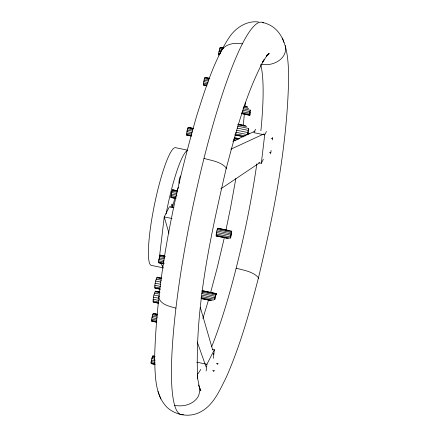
<?xml version="1.0" encoding="UTF-8"?>
<svg xmlns="http://www.w3.org/2000/svg" width="437" height="437" viewBox="0 0 437 437"><rect width="100%" height="100%" fill="white"/><g stroke="black" fill="none" stroke-linecap="round" stroke-linejoin="round"><path stroke-width="0.66" d="M201.992 295.155L214.917 297.816L216.337 293.582L202.118 290.66L215.25 293.495M230.785 237.204L231.736 231.594L217.517 228.666L216.413 232.479L216.157 235.898L227.349 238.329M248.708 130.155L248.719 129.03M245.015 106.694L245.288 102.755M156.391 322.178L151.868 321.25L151.688 319.13L152.639 314.798L153.338 313.422L157.216 314.219M158.593 303.3L153.13 301.989C153.043 298.318 153.66 294.347 155.506 291.151L160.029 292.08M160.259 289.332L154.796 288.021C154.709 284.35 155.326 280.379 157.173 277.184L161.695 278.112M155.162 364.474L151.284 363.677L151.016 362.754L152.437 356.27L152.753 355.849L154.693 356.248M163.345 263.855L158.615 262.752L158.871 259.332L160.292 255.099L164.815 256.033M175.614 198.518L170.883 197.409L171.473 192.471L172.56 189.762L177.733 190.822M191.33 136.104L186.599 135L187.189 130.057L188.276 127.347L193.444 128.412M206.805 85.86L203.369 85.018L204.347 78.742L205.046 77.365L209.569 78.299M219.161 54.833L218.637 55.078L218.664 53.134L219.997 47.846L220.314 47.425L222.897 47.961M215.037 299.192L215.086 298.509L214.687 299.29L201.763 296.63M216.097 235.15L230.315 238.078L231.353 232.544L217.134 229.616M250.019 114.204L249.806 115.33L250.155 111.599L242.748 110.277M270.634 153.879L271.142 150.437M272.3 139.906L272.601 137.415M244.381 113.986L243.19 125.965M197.316 375.831L197.617 378.284C194.733 307.577 210.306 237.313 226.115 168.808L226.213 167.874C220.816 161.652 211.568 160.576 204.003 158.412M258.398 21.948C246.67 20.523 235.827 27.695 229.425 37.069C213.753 60.83 205.472 88.482 196.836 115.341C174.221 194.492 156.839 276.031 154.594 358.553C155.348 375.263 154.551 395.124 167.469 407.754C175.947 415.145 188.735 417.526 199.01 412.675C213.278 406.17 219.642 390.35 226.306 377.229C240.224 345.509 249.625 312.04 258.267 278.571L258.371 277.637C252.974 271.415 243.72 270.339 236.16 268.176M159.237 258.835L164.236 216.921L169.414 206.767L173.942 207.695M206.144 370.937L206.936 364.278L214.376 349.698L212.458 349.3M215.621 296.057L216.02 294.003L201.801 291.08M213.48 354.604L213.638 353.254M213.343 358.351L214.376 349.698M231.337 233.642L231.736 231.594M258.753 162.777L261.31 163.301L264.696 134.896L266.439 131.477M214.687 299.29L215.638 294.953L202.063 292.162M235.751 132.209L247.386 134.601L248.729 128.462L237.739 126.2M237.193 128.101L248.178 130.357L247.976 134.864M235.849 178.536L230.578 207.651L225.907 230.315M216.124 294.713L216.337 293.582M243.081 108.753L250.188 110.217L249.598 115.155L241.197 113.429M224.186 238.285L217.102 268.192L210.585 292.681M158.921 297.182L159.172 296.117M258.267 278.571C274.032 212.966 287.289 146.105 288.622 78.447C288.415 57.952 287.502 28.001 262.5 22.451M226.115 168.808C236.078 131.668 245.736 93.791 264.057 59.727L262.479 62.442L265.751 57.367L268.831 53.549L266.444 56.029L269.263 53.543L268.252 54.221M220.243 53.609C222.602 44.312 234.232 42.056 242.431 43.875M250.559 109.982L250.341 110.736L250.188 110.217M208.427 300.246L202.905 318.48M249.969 113.117L249.538 114.412L241.781 112.817M230.315 238.078L230.747 236.778M213.606 371.701L214.261 370.423M217.265 364.529L218.112 363.415M250.024 112.435L249.625 113.21L242.519 111.752M247.386 134.601L247.992 133.405L249.287 133.673M255.579 129.243L253.837 132.662L264.696 134.896M261.31 163.301L263.342 159.314M230.802 236.1L230.403 236.876L216.184 233.953M186.807 135.175L187.123 134.754M171.091 197.584L171.408 197.163M217.517 228.666L217.834 228.245L231.408 231.036M151.868 321.25L152.185 320.829M216.364 236.073L216.681 235.652M151.284 363.677L151.606 363.256M220.827 188.839L259.736 162.733M267.247 55.095L268.777 54.379L267.002 55.117M248.167 132.302L247.708 132.515L236.723 130.253M230.927 235.264L216.413 232.479M232.845 141.38L254.984 131.155M230.889 149.186L264.095 133.848M261.091 64.102C272.371 67.041 288.278 58.782 285.252 45.563M174.56 405.361C182.158 406.858 190.794 405.165 196.18 399.298C202.566 392.661 197.956 383.599 197.327 375.864M223.105 48.136L220.314 47.425M219.997 47.846L223.225 48.512M219.614 48.802L222.198 49.332M219.227 50.14L221.81 50.67M218.893 51.659L220.832 52.058M218.664 53.134L220.603 53.532M218.576 54.335L219.866 54.598M205.898 77.677L209.776 78.474M204.724 77.786L209.252 78.72M204.347 78.742L208.87 79.671M203.959 80.08L208.482 81.009M203.626 81.599L208.149 82.533M203.396 83.074L207.275 83.871M203.303 84.275L207.182 85.073M203.369 85.018L206.603 85.685M244.168 106.044L247.397 106.71M244.37 106.218L246.31 106.617M243.846 106.464L247.724 107.262M243.464 107.415L248.637 108.48M241.404 113.604L249.806 115.33M238.089 124.124L245.84 125.719M239.023 124.507L244.196 125.572M237.635 124.72L246.681 126.583M271.093 138.524L272.388 138.786M235.625 133.908L245.315 135.902M235.068 134.831L243.469 136.557M234.713 134.946L243.759 136.808M193.651 128.587L188.276 127.347M187.959 127.768L193.127 128.833M234.483 137.699L239.651 138.758M235.417 138.076L238.651 138.742M187.577 128.718L192.744 129.784M234.03 138.294L238.553 139.223M187.189 130.057L192.362 131.122M233.489 139.638L236.073 140.173M186.856 131.581L192.029 132.646M186.626 133.056L191.799 134.115M186.539 134.252L191.706 135.317M186.599 135L191.122 135.929M269.427 152.491L270.721 152.759M187.047 150.049L175.412 147.657A60.087 9.161 -78.4 0 0 154.288 205.554A60.087 9.161 -78.4 0 0 151.464 265.412L163.099 267.805M176.646 190.734L172.56 189.762M172.244 190.182L177.411 191.242M171.861 191.133L177.034 192.198M171.473 192.471L176.646 193.536M171.14 193.995L176.958 195.192M170.911 195.465L176.084 196.53M170.823 196.666L175.991 197.732M170.883 197.409L176.056 198.474M171.992 218.522L164.236 216.921L168.955 233.271M228.382 230.55L217.834 228.245M216.747 230.955L230.965 233.882L231.118 234.401M216.157 235.898L229.086 238.553M165.022 256.208L160.292 255.099M159.975 255.519L165.142 256.585M159.592 256.475L164.765 257.535M159.205 257.814L164.378 258.873M158.871 259.332L164.044 260.397M158.642 260.807L163.815 261.872M158.555 262.009L164.372 263.205M158.615 262.752L163.788 263.817M157.462 277.429L160.696 278.096M156.719 277.779L161.248 278.708M156.178 279.123L161.351 280.188M155.632 281.024L160.805 282.084M155.162 283.176L160.33 284.241M201.681 293.5L215.25 296.291L215.403 296.816M154.835 285.263L160.652 286.459M154.709 286.967L159.876 288.027M154.796 288.021L159.969 289.081M201.025 297.695L213.305 300.224M201.091 298.438L211.432 300.569M201.293 298.613L210.989 300.612M159.674 292.2L155.506 291.151M155.053 291.747L159.581 292.675M154.512 293.096L159.041 294.025M153.966 294.991L159.139 296.057M153.496 297.149L158.664 298.209M153.168 299.236L158.986 300.432M153.043 300.935L158.216 302M153.13 301.989L158.303 303.054M157.424 314.4L153.338 313.422M153.021 313.842L156.899 314.64M152.639 314.798L157.162 315.727M152.251 316.137L157.424 317.196M151.918 317.655L156.441 318.589M151.688 319.13L156.861 320.195M151.601 320.332L156.768 321.392M151.661 321.075L156.834 322.14M216.331 363.376L217.621 363.644M196.721 362.175L206.936 364.278M152.961 356.024L154.9 356.423M152.437 356.27L155.02 356.8M152.054 357.22L154.643 357.756M212.672 370.549L213.966 370.811M151.672 358.558L154.9 359.225M151.333 360.083L155.211 360.88M151.109 361.557L154.988 362.355M151.016 362.754L154.895 363.551M151.082 363.502L154.96 364.3M175.893 308.145C169.709 306.392 160.887 304.747 158.795 297.717M283.394 41.378L284.045 42.373M160.794 262.571L163.121 268.181M282.395 38.019L283.629 41.28M198.578 384.986L200.812 390.886L199.578 387.624M157.965 391.437L159.172 394.627M159.587 395.72L160.821 398.981M197.251 341.985L206.1 366.96M200.343 307.462L212.688 349.982M183.414 414.647A200.299 30.535 -78.4 0 1 191.368 213.955A200.299 30.535 -78.4 0 1 263.495 22.91M260.66 64.578A165.579 25.242 -78.4 0 1 260.889 130.767M256.83 163.87A165.579 25.242 -78.4 0 1 211.688 346.645M200.818 369.352A165.579 25.242 -78.4 0 1 197.245 374.678M172.566 207.477A26.706 4.07 -78.4 0 1 174.647 198.775M177.253 190.385A26.706 4.07 -78.4 0 1 178.531 187.194M162.837 266.75A60.087 9.161 -78.4 0 1 162.433 265.811M166.087 213.993A60.087 9.161 -78.4 0 1 187.386 150.503M179.509 182.824A3.671 0.557 -78.4 0 1 179.263 179.918A3.671 0.557 -78.4 0 1 180.754 176.198M170.889 207.378A3.671 0.557 -78.4 0 1 172.134 203.953A3.671 0.557 -78.4 0 1 172.052 207.258"/></g></svg>
